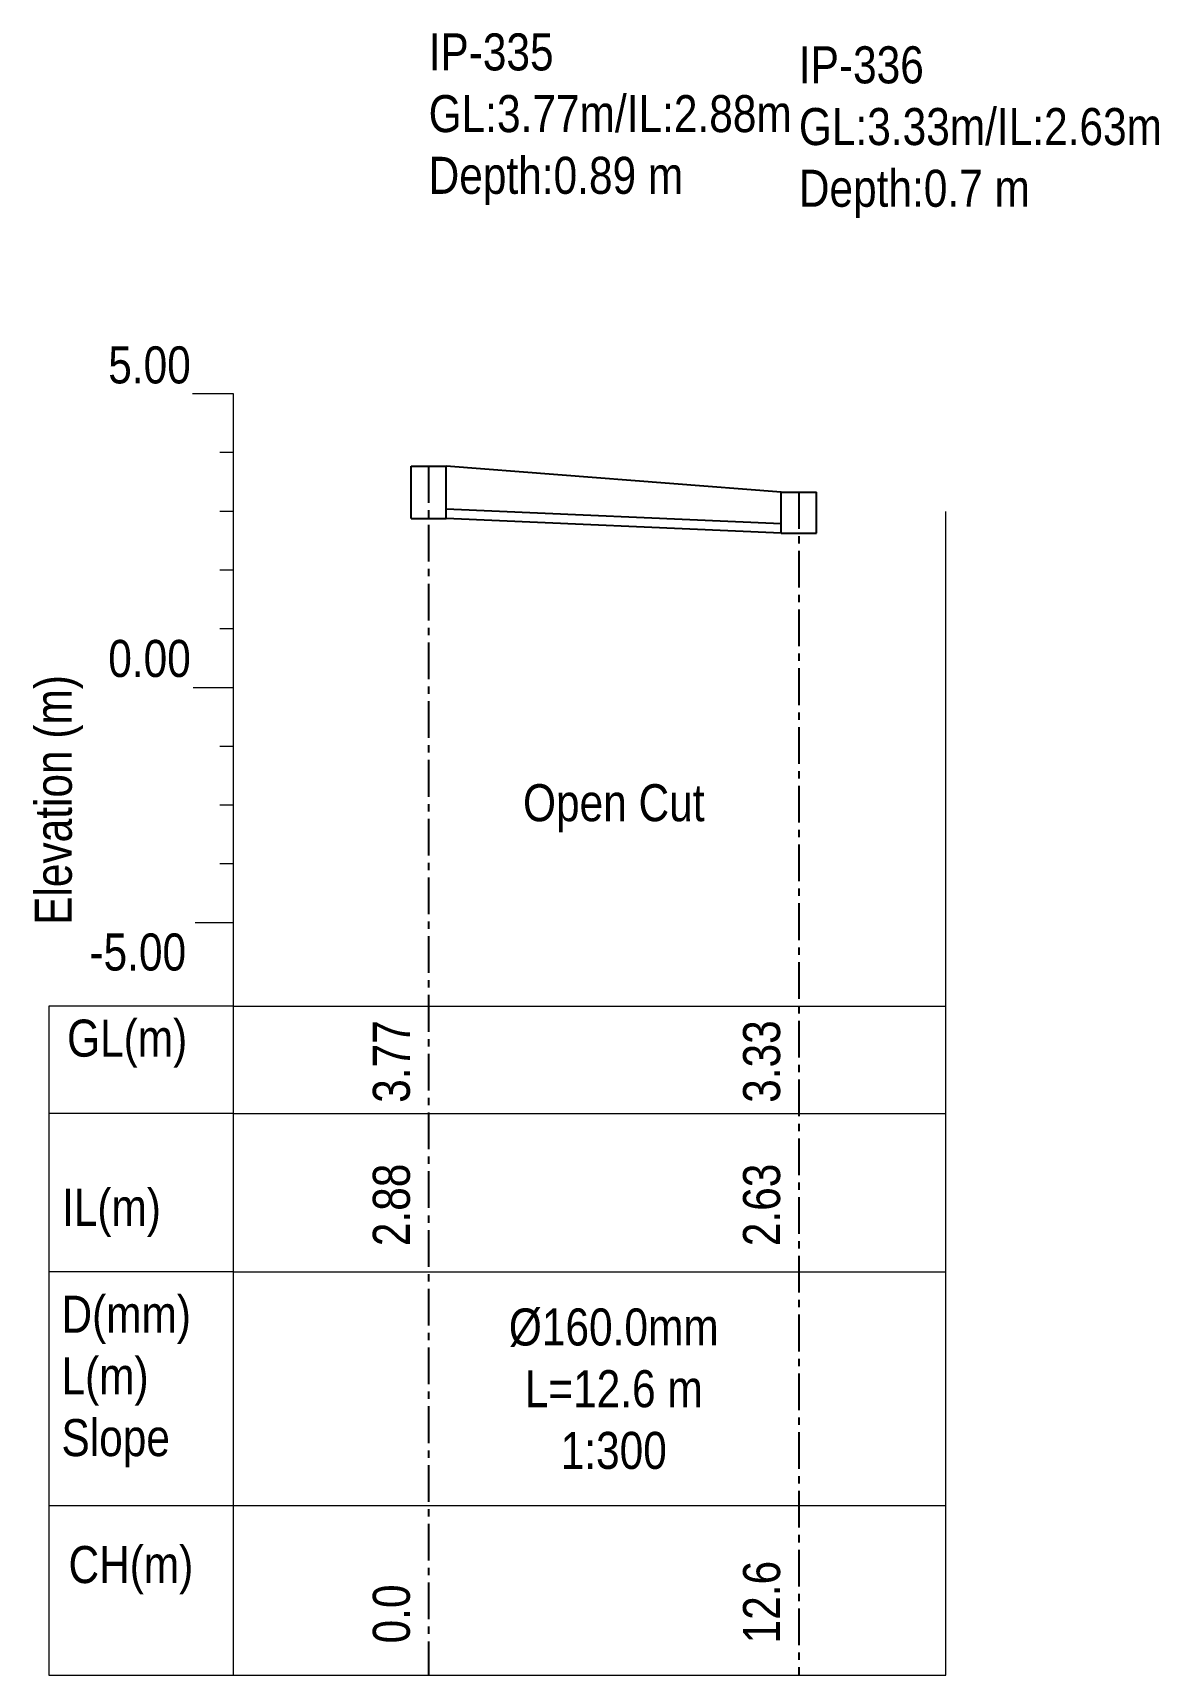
# Model space of a CAD drawing. Header units: metres. Extents: x -765 to 8035, y -99 to 211.
# Drawn here: x -13.5 to 24.9, y -33.6 to 22.3 of the extents above; entities that cross this region are included whole.
import ezdxf

# ---------------------------------------------------------------- set-up
doc = ezdxf.new("R2010")
doc.units = ezdxf.units.M
doc.header["$MEASUREMENT"] = 0
doc.linetypes.add('CENTER', pattern=[2, 1.25, -0.25, 0.25, -0.25])
for name, color, linetype in [('ANNOTATION', 7, 'Continuous'), ('GROUND_ELEVATION', 7, 'Continuous'), ('lines', 7, 'Continuous'), ('PDF_Text', 7, 'Continuous'), ('Profile Manhole', 7, 'Continuous')]:
    doc.layers.add(name, color=color, linetype=linetype)
doc.layers.add('PDF_PDF2_Geometry', color=7, linetype='Continuous', lineweight=9, true_color=0xababab)
doc.layers.add('SM_PP_GRIDTEXT', color=7, linetype='Continuous', lineweight=5)
doc.styles.add('ALL', font='swissc.ttf')

# ---------------------------------------------------------------- blocks, each defined once
blk = doc.blocks.new('template')
at = {"layer": 'PDF_PDF2_Geometry'}
blk.add_line((0, 24.611), (0, 43.611), dxfattribs=at)
at = {"layer": 'SM_PP_GRIDTEXT'}
for p, q in [((0, 43.611), (-1.388, 43.611)), ((0, 0), (0, 43.611)), ((0, 41.611), (-0.456, 41.611)), ((0, 39.611), (-0.456, 39.611)), ((0, 37.611), (-0.456, 37.611)), ((0, 35.611), (-0.456, 35.611)), ((0, 33.611), (-1.373, 33.611)), ((0, 31.611), (-0.456, 31.611)), ((0, 29.611), (-0.456, 29.611)), ((0, 27.611), (-0.456, 27.611)), ((0, 25.611), (-1.298, 25.611)), ((-6.276, 22.765), (-6.276, 0)), ((0, 22.765), (-6.276, 22.765)), ((-6.276, 19.123), (0, 19.123)), ((0, 13.733), (-6.276, 13.733)), ((-6.276, 0), (0, 0))]:
    blk.add_line(p, q, dxfattribs=at)
blk.add_lwpolyline([(-6.276, 5.778), (0, 5.778)], dxfattribs=at)
at = {"layer": 'PDF_Text', "char_height": 1.26, "attachment_point": 7, "style": 'ALL'}
for s, insert in [('5.00', (-4.258, 43.95)), ('0.00', (-4.258, 33.958)), ('-5.00', (-4.898, 23.966)), ('GL(m)', (-5.66, 20.673)), ('IL(m)', (-5.833, 14.914)), ('CH(m)', (-5.611, 2.756))]:
    blk.add_mtext(s, dxfattribs=dict(at, insert=insert))
at = {"layer": 'PDF_Text', "insert": (-5.119, 25.538), "char_height": 1.25996, "attachment_point": 7, "rotation": 90, "style": 'ALL'}
blk.add_mtext('Elevation (m)', dxfattribs=at)
at = {"layer": 'PDF_Text', "insert": (-5.85, 7.075), "char_height": 1.25996, "width": 12.5671, "attachment_point": 7, "style": 'ALL'}
blk.add_mtext('D(mm)\\P\\pt2.51992;L(m)\\P\\ptz;Slope', dxfattribs=at)

msp = doc.modelspace()

# ---------------------------------------------------------------- linework, layer by layer
for p, q in [((12, 5.58), (0.6, 6.08)), ((12, 5.26), (0.6, 5.76))]:
    msp.add_line(p, q)
at = {"layer": 'GROUND_ELEVATION', "color": 3}
msp.add_line((12, 6.66), (0.6, 7.54), dxfattribs=at)
at = {"layer": 'lines', "color": 8, "linetype": 'CENTER'}
for p, q in [((0, 7.54), (0, -33.61)), ((12.6, 6.66), (12.6, -33.61))]:
    msp.add_line(p, q, dxfattribs=at)
at = {"layer": 'Profile Manhole'}
for p, q in [((-0.6, 5.76), (-0.6, 7.54)), ((-0.6, 7.54), (0.6, 7.54)), ((0.6, 5.76), (0.6, 7.54)), ((12, 5.26), (12, 6.66)), ((12, 6.66), (13.2, 6.66)), ((13.2, 5.26), (13.2, 6.66)), ((-0.6, 5.76), (0.6, 5.76)), ((12, 5.26), (13.2, 5.26))]:
    msp.add_line(p, q, dxfattribs=at)
at = {"layer": 'SM_PP_GRIDTEXT'}
for p, q in [((17.6, -33.6108), (17.6, 6)), ((-6.6457, -10.8458), (17.6, -10.8458)), ((-6.6457, -14.4882), (17.6, -14.4882)), ((-6.6457, -19.878), (17.6, -19.878)), ((-6.6457, -27.8324), (17.6, -27.8324)), ((-6.6457, -33.6108), (17.6, -33.6108))]:
    msp.add_line(p, q, dxfattribs=at)

# ---------------------------------------------------------------- block references
msp.add_blockref('template', (-6.6457, -33.6108))

# ---------------------------------------------------------------- texts
at = {"layer": 'ANNOTATION', "color": 7, "char_height": 1.26, "style": 'ALL'}
for s, insert, attachment_point in [('IP-335\\PGL:3.77m/IL:2.88m\\PDepth:0.89 m', (0, 22.27), 1), ('IP-336\\PGL:3.33m/IL:2.63m\\PDepth:0.7 m', (12.6, 21.83), 1), ('Open Cut', (6.3, -3.285), 2), ('Ø160.0mm\\PL=12.6 m\\P1:300', (6.3, -21.13), 2)]:
    msp.add_mtext(s, dxfattribs=dict(at, insert=insert, attachment_point=attachment_point))
at = {"layer": 'PDF_Text', "color": 7, "style": 'ALL'}
for s, p in [('3.77', (-0.64, -14.13)), ('3.33', (11.96, -14.13)), ('2.88', (-0.64, -19.01)), ('2.63', (11.96, -19.01)), ('12.6', (11.96, -32.53)), ('0.0', (-0.64, -32.53))]:
    msp.add_text(s, height=1.26, rotation=90, dxfattribs=at).set_placement(p)

doc.saveas('drawing.dxf')
